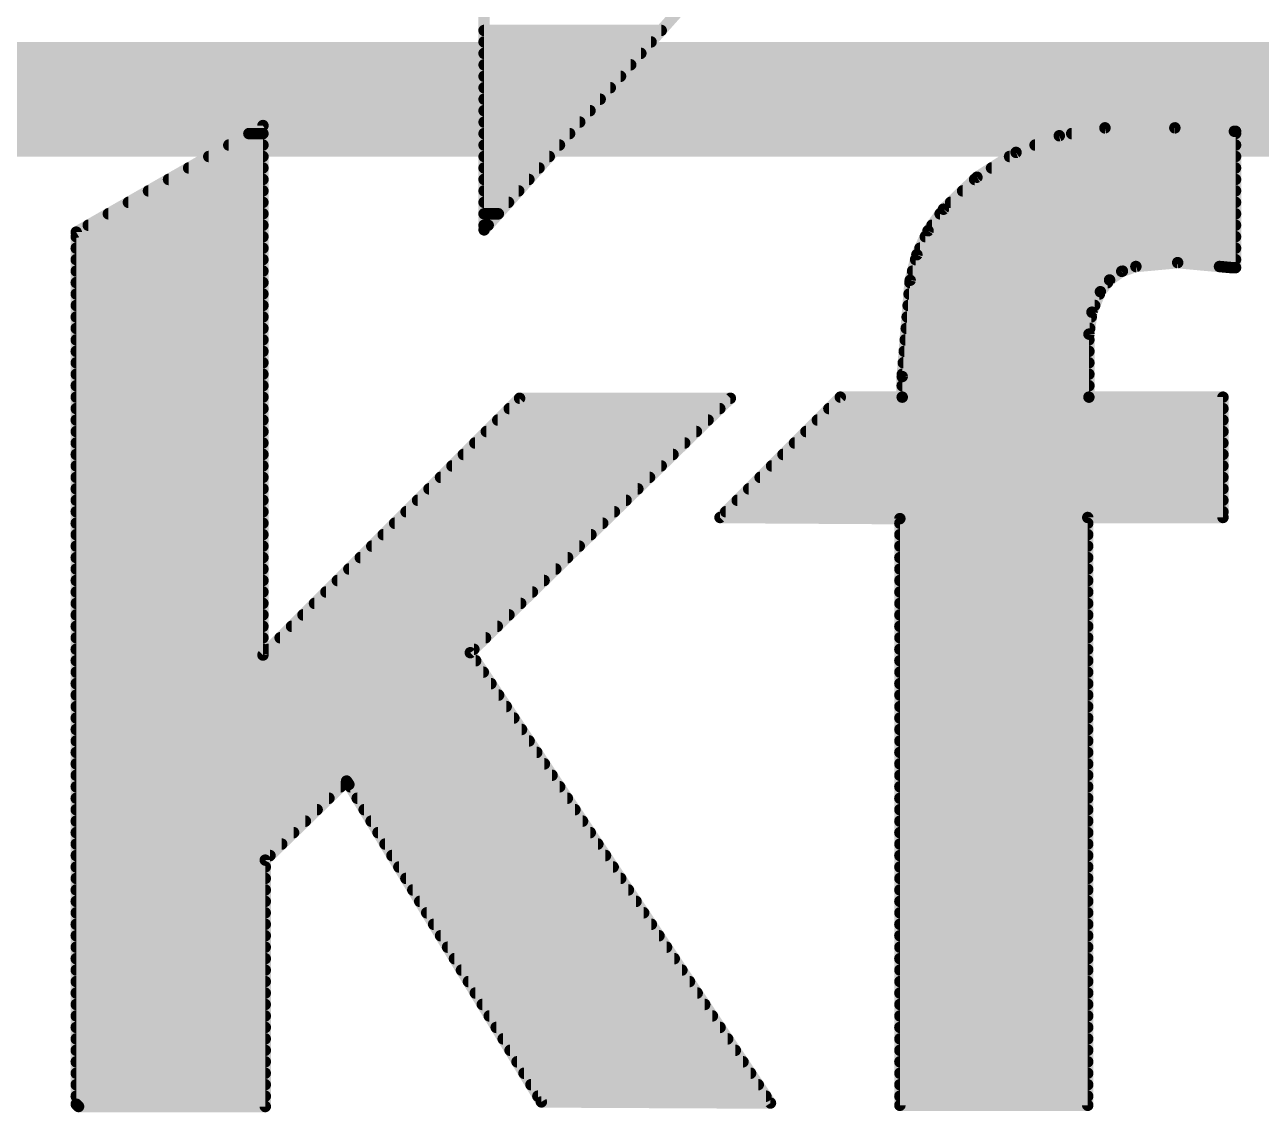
# Model space of a CAD drawing. Extents: x -28 to 79, y -1 to 63.
# Drawn here: x 31.085 to 33.826, y 24.425 to 26.835 of the extents above; entities that cross this region are included whole.
import ezdxf

# ---------------------------------------------------------------- set-up
doc = ezdxf.new("R2010")
doc.units = 0
doc.layers.add('16', color=132, linetype='CONTINUOUS')
doc.layers.add('21', color=41, linetype='CONTINUOUS')

msp = doc.modelspace()

# ---------------------------------------------------------------- linework, layer by layer
at = {"layer": '16', "const_width": 0.254}
msp.add_lwpolyline([(20.32, 26.67), (39.37, 26.67)], dxfattribs=at)
at = {"layer": '21', "const_width": 0.0254}
for points in [[(32.1031, 27.8968), (32.1031, 26.3804)], [(32.1031, 26.3804), (32.5907, 26.9291)], [(32.1031, 26.8224), (32.4959, 26.8224)], [(32.1031, 26.797), (32.4733, 26.797)], [(32.1031, 26.7716), (32.4507, 26.7716)], [(32.1031, 26.7462), (32.4282, 26.7462)], [(32.1031, 26.7208), (32.4056, 26.7208)], [(32.1031, 26.6954), (32.383, 26.6954)], [(32.1031, 26.67), (32.3605, 26.67)], [(32.1031, 26.6446), (32.3379, 26.6446)], [(31.1988, 26.3754), (31.6128, 26.6116)], [(31.6128, 26.6116), (31.6128, 25.4381)], [(32.1031, 26.6192), (32.3153, 26.6192)], [(31.5816, 26.5938), (31.6128, 26.5938)], [(32.1031, 26.5938), (32.2927, 26.5938)], [(33.2826, 26.5521), (33.3785, 26.5891)], [(33.3785, 26.5891), (33.4797, 26.6065)], [(33.406, 26.5938), (33.7693, 26.5938)], [(33.4797, 26.6065), (33.6347, 26.6065)], [(33.6347, 26.6065), (33.7668, 26.5989)], [(33.7668, 26.5989), (33.7693, 26.5989)], [(33.7693, 26.5989), (33.7693, 26.2966)], [(31.5371, 26.5684), (31.6128, 26.5684)], [(32.1031, 26.5684), (32.2702, 26.5684)], [(33.3249, 26.5684), (33.7693, 26.5684)], [(31.4926, 26.543), (31.6128, 26.543)], [(32.1031, 26.543), (32.2476, 26.543)], [(33.1959, 26.4971), (33.2826, 26.5521)], [(33.2682, 26.543), (33.7693, 26.543)], [(31.448, 26.5176), (31.6128, 26.5176)], [(32.1031, 26.5176), (32.225, 26.5176)], [(33.2282, 26.5176), (33.7693, 26.5176)], [(31.4035, 26.4922), (31.6128, 26.4922)], [(32.1031, 26.4922), (32.2024, 26.4922)], [(33.1216, 26.4262), (33.1959, 26.4971)], [(33.1907, 26.4922), (33.7693, 26.4922)], [(31.359, 26.4668), (31.6128, 26.4668)], [(32.1031, 26.4668), (32.1799, 26.4668)], [(33.1641, 26.4668), (33.7693, 26.4668)], [(31.3145, 26.4414), (31.6128, 26.4414)], [(32.1031, 26.4414), (32.1573, 26.4414)], [(33.0876, 26.3785), (33.1216, 26.4262)], [(33.1375, 26.4414), (33.7693, 26.4414)], [(31.2254, 26.3906), (31.6128, 26.3906)], [(31.27, 26.416), (31.6128, 26.416)], [(32.1031, 26.416), (32.1347, 26.416)], [(32.1031, 26.3906), (32.1122, 26.3906)], [(33.0962, 26.3906), (33.7693, 26.3906)], [(33.1143, 26.416), (33.7693, 26.416)], [(31.1988, 24.4424), (31.1988, 26.3754)], [(31.1988, 26.3652), (31.6128, 26.3652)], [(33.0627, 26.3254), (33.0876, 26.3785)], [(33.0814, 26.3652), (33.7693, 26.3652)], [(31.1988, 26.3398), (31.6128, 26.3398)], [(33.0695, 26.3398), (33.7693, 26.3398)], [(31.1988, 26.3144), (31.6128, 26.3144)], [(33.0479, 26.2687), (33.0627, 26.3254)], [(33.0599, 26.3144), (33.7693, 26.3144)], [(31.1988, 26.289), (31.6128, 26.289)], [(33.0532, 26.289), (33.5185, 26.289)], [(33.517, 26.2885), (33.49, 26.2693)], [(33.5483, 26.2992), (33.517, 26.2885)], [(33.641, 26.3078), (33.5483, 26.2992)], [(33.7337, 26.2992), (33.641, 26.3078)], [(33.7617, 26.2966), (33.7337, 26.2992)], [(33.7693, 26.2966), (33.7617, 26.2966)], [(31.1988, 26.2636), (31.6128, 26.2636)], [(33.0302, 26.0553), (33.0479, 26.2687)], [(33.0475, 26.2636), (33.4855, 26.2636)], [(33.49, 26.2693), (33.4696, 26.2433)], [(31.1988, 26.2382), (31.6128, 26.2382)], [(33.0454, 26.2382), (33.4675, 26.2382)], [(33.4696, 26.2433), (33.4508, 26.1979)], [(31.1988, 26.2128), (31.6128, 26.2128)], [(33.0433, 26.2128), (33.457, 26.2128)], [(31.1988, 26.1874), (31.6128, 26.1874)], [(33.0412, 26.1874), (33.4494, 26.1874)], [(33.4508, 26.1979), (33.4442, 26.1493)], [(31.1988, 26.162), (31.6128, 26.162)], [(33.0391, 26.162), (33.4459, 26.162)], [(33.4442, 26.1493), (33.4442, 26.0096)], [(31.1988, 26.1366), (31.6128, 26.1366)], [(33.0369, 26.1366), (33.4442, 26.1366)], [(31.1988, 26.1112), (31.6128, 26.1112)], [(33.0348, 26.1112), (33.4442, 26.1112)], [(31.1988, 26.0858), (31.6128, 26.0858)], [(33.0327, 26.0858), (33.4442, 26.0858)], [(31.1988, 26.0604), (31.6128, 26.0604)], [(31.1988, 26.035), (31.6128, 26.035)], [(33.0302, 26.0096), (33.0302, 26.0553)], [(33.0302, 26.035), (33.4442, 26.035)], [(33.0306, 26.0604), (33.4442, 26.0604)], [(31.1988, 26.0096), (31.6128, 26.0096)], [(31.6128, 25.4381), (32.1818, 26.0071)], [(32.6492, 26.0071), (32.0726, 25.4432)], [(32.1818, 26.0071), (32.6492, 26.0071)], [(32.6263, 25.7429), (32.893, 26.0096)], [(32.893, 26.0096), (33.0302, 26.0096)], [(33.0302, 26.0096), (33.4442, 26.0096)], [(33.4442, 26.0096), (33.7414, 26.0096)], [(33.7414, 26.0096), (33.7414, 25.7429)], [(31.1988, 25.9842), (31.6128, 25.9842)], [(32.1589, 25.9842), (32.6258, 25.9842)], [(32.8676, 25.9842), (33.7414, 25.9842)], [(31.1988, 25.9588), (31.6128, 25.9588)], [(32.1335, 25.9588), (32.5998, 25.9588)], [(32.8422, 25.9588), (33.7414, 25.9588)], [(31.1988, 25.9334), (31.6128, 25.9334)], [(32.1081, 25.9334), (32.5738, 25.9334)], [(32.8168, 25.9334), (33.7414, 25.9334)], [(31.1988, 25.908), (31.6128, 25.908)], [(32.0827, 25.908), (32.5479, 25.908)], [(32.7914, 25.908), (33.7414, 25.908)], [(31.1988, 25.8826), (31.6128, 25.8826)], [(32.0573, 25.8826), (32.5219, 25.8826)], [(32.766, 25.8826), (33.7414, 25.8826)], [(31.1988, 25.8572), (31.6128, 25.8572)], [(32.0319, 25.8572), (32.4959, 25.8572)], [(32.7406, 25.8572), (33.7414, 25.8572)], [(31.1988, 25.8318), (31.6128, 25.8318)], [(32.0065, 25.8318), (32.47, 25.8318)], [(32.7152, 25.8318), (33.7414, 25.8318)], [(31.1988, 25.8064), (31.6128, 25.8064)], [(31.9811, 25.8064), (32.444, 25.8064)], [(32.6898, 25.8064), (33.7414, 25.8064)], [(31.1988, 25.781), (31.6128, 25.781)], [(31.9557, 25.781), (32.418, 25.781)], [(32.6644, 25.781), (33.7414, 25.781)], [(31.1988, 25.7556), (31.6128, 25.7556)], [(31.9303, 25.7556), (32.392, 25.7556)], [(33.0251, 25.7404), (32.6263, 25.7429)], [(32.639, 25.7556), (33.7414, 25.7556)], [(33.0251, 24.4399), (33.0251, 25.7404)], [(33.7414, 25.7429), (33.4416, 25.7429)], [(33.4416, 25.7429), (33.4416, 24.4399)], [(31.1988, 25.7302), (31.6128, 25.7302)], [(31.9049, 25.7302), (32.3661, 25.7302)], [(33.0251, 25.7302), (33.4416, 25.7302)], [(31.1988, 25.7048), (31.6128, 25.7048)], [(31.1988, 25.6794), (31.6128, 25.6794)], [(31.8541, 25.6794), (32.3141, 25.6794)], [(31.8795, 25.7048), (32.3401, 25.7048)], [(33.0251, 25.7048), (33.4416, 25.7048)], [(33.0251, 25.6794), (33.4416, 25.6794)], [(31.1988, 25.654), (31.6128, 25.654)], [(31.8287, 25.654), (32.2882, 25.654)], [(33.0251, 25.654), (33.4416, 25.654)], [(31.1988, 25.6286), (31.6128, 25.6286)], [(31.8033, 25.6286), (32.2622, 25.6286)], [(33.0251, 25.6286), (33.4416, 25.6286)], [(31.1988, 25.6032), (31.6128, 25.6032)], [(31.7779, 25.6032), (32.2362, 25.6032)], [(33.0251, 25.6032), (33.4416, 25.6032)], [(31.1988, 25.5778), (31.6128, 25.5778)], [(31.7525, 25.5778), (32.2102, 25.5778)], [(33.0251, 25.5778), (33.4416, 25.5778)], [(31.1988, 25.5524), (31.6128, 25.5524)], [(31.7271, 25.5524), (32.1843, 25.5524)], [(33.0251, 25.5524), (33.4416, 25.5524)], [(31.1988, 25.527), (31.6128, 25.527)], [(31.7017, 25.527), (32.1583, 25.527)], [(33.0251, 25.527), (33.4416, 25.527)], [(31.1988, 25.5016), (31.6128, 25.5016)], [(31.6763, 25.5016), (32.1323, 25.5016)], [(33.0251, 25.5016), (33.4416, 25.5016)], [(31.1988, 25.4762), (31.6128, 25.4762)], [(31.6509, 25.4762), (32.1063, 25.4762)], [(33.0251, 25.4762), (33.4416, 25.4762)], [(31.1988, 25.4508), (31.6128, 25.4508)], [(31.6255, 25.4508), (32.0804, 25.4508)], [(32.0726, 25.4432), (32.7381, 24.445)], [(33.0251, 25.4508), (33.4416, 25.4508)], [(31.1988, 25.4254), (32.0845, 25.4254)], [(33.0251, 25.4254), (33.4416, 25.4254)], [(31.1988, 25.4), (32.1014, 25.4)], [(33.0251, 25.4), (33.4416, 25.4)], [(31.1988, 25.3746), (32.1183, 25.3746)], [(31.1988, 25.3492), (32.1353, 25.3492)], [(33.0251, 25.3746), (33.4416, 25.3746)], [(33.0251, 25.3492), (33.4416, 25.3492)], [(31.1988, 25.3238), (32.1522, 25.3238)], [(33.0251, 25.3238), (33.4416, 25.3238)], [(31.1988, 25.2984), (32.1691, 25.2984)], [(33.0251, 25.2984), (33.4416, 25.2984)], [(31.1988, 25.273), (32.1861, 25.273)], [(33.0251, 25.273), (33.4416, 25.273)], [(31.1988, 25.2476), (32.203, 25.2476)], [(33.0251, 25.2476), (33.4416, 25.2476)], [(31.1988, 25.2222), (32.2199, 25.2222)], [(33.0251, 25.2222), (33.4416, 25.2222)], [(31.1988, 25.1968), (32.2369, 25.1968)], [(33.0251, 25.1968), (33.4416, 25.1968)], [(31.1988, 25.1714), (32.2538, 25.1714)], [(31.7983, 25.1587), (31.6179, 24.9834)], [(31.8033, 25.1511), (31.7983, 25.1587)], [(33.0251, 25.1714), (33.4416, 25.1714)], [(31.1988, 25.146), (31.7852, 25.146)], [(32.2301, 24.4475), (31.8033, 25.1511)], [(31.8064, 25.146), (32.2707, 25.146)], [(33.0251, 25.146), (33.4416, 25.146)], [(31.1988, 25.1206), (31.7591, 25.1206)], [(31.8218, 25.1206), (32.2877, 25.1206)], [(33.0251, 25.1206), (33.4416, 25.1206)], [(31.1988, 25.0952), (31.733, 25.0952)], [(31.8372, 25.0952), (32.3046, 25.0952)], [(33.0251, 25.0952), (33.4416, 25.0952)], [(31.1988, 25.0698), (31.7068, 25.0698)], [(31.8526, 25.0698), (32.3215, 25.0698)], [(33.0251, 25.0698), (33.4416, 25.0698)], [(31.1988, 25.0444), (31.6807, 25.0444)], [(31.868, 25.0444), (32.3385, 25.0444)], [(33.0251, 25.0444), (33.4416, 25.0444)], [(31.1988, 25.019), (31.6545, 25.019)], [(31.1988, 24.9936), (31.6284, 24.9936)], [(31.8834, 25.019), (32.3554, 25.019)], [(31.8988, 24.9936), (32.3723, 24.9936)], [(33.0251, 25.019), (33.4416, 25.019)], [(33.0251, 24.9936), (33.4416, 24.9936)], [(31.1988, 24.9682), (31.6179, 24.9682)], [(31.6179, 24.9834), (31.6179, 24.4373)], [(31.9142, 24.9682), (32.3893, 24.9682)], [(33.0251, 24.9682), (33.4416, 24.9682)], [(31.1988, 24.9428), (31.6179, 24.9428)], [(31.9297, 24.9428), (32.4062, 24.9428)], [(33.0251, 24.9428), (33.4416, 24.9428)], [(31.1988, 24.9174), (31.6179, 24.9174)], [(31.9451, 24.9174), (32.4231, 24.9174)], [(33.0251, 24.9174), (33.4416, 24.9174)], [(31.1988, 24.892), (31.6179, 24.892)], [(31.9605, 24.892), (32.4401, 24.892)], [(33.0251, 24.892), (33.4416, 24.892)], [(31.1988, 24.8666), (31.6179, 24.8666)], [(31.9759, 24.8666), (32.457, 24.8666)], [(33.0251, 24.8666), (33.4416, 24.8666)], [(31.1988, 24.8412), (31.6179, 24.8412)], [(31.9913, 24.8412), (32.474, 24.8412)], [(33.0251, 24.8412), (33.4416, 24.8412)], [(31.1988, 24.8158), (31.6179, 24.8158)], [(32.0067, 24.8158), (32.4909, 24.8158)], [(33.0251, 24.8158), (33.4416, 24.8158)], [(31.1988, 24.7904), (31.6179, 24.7904)], [(32.0221, 24.7904), (32.5078, 24.7904)], [(33.0251, 24.7904), (33.4416, 24.7904)], [(31.1988, 24.765), (31.6179, 24.765)], [(32.0375, 24.765), (32.5248, 24.765)], [(33.0251, 24.765), (33.4416, 24.765)], [(31.1988, 24.7396), (31.6179, 24.7396)], [(32.0529, 24.7396), (32.5417, 24.7396)], [(33.0251, 24.7396), (33.4416, 24.7396)], [(31.1988, 24.7142), (31.6179, 24.7142)], [(32.0683, 24.7142), (32.5586, 24.7142)], [(33.0251, 24.7142), (33.4416, 24.7142)], [(31.1988, 24.6888), (31.6179, 24.6888)], [(31.1988, 24.6634), (31.6179, 24.6634)], [(32.0837, 24.6888), (32.5756, 24.6888)], [(32.0991, 24.6634), (32.5925, 24.6634)], [(33.0251, 24.6888), (33.4416, 24.6888)], [(33.0251, 24.6634), (33.4416, 24.6634)], [(31.1988, 24.638), (31.6179, 24.638)], [(32.1145, 24.638), (32.6094, 24.638)], [(33.0251, 24.638), (33.4416, 24.638)], [(31.1988, 24.6126), (31.6179, 24.6126)], [(32.13, 24.6126), (32.6264, 24.6126)], [(33.0251, 24.6126), (33.4416, 24.6126)], [(31.1988, 24.5872), (31.6179, 24.5872)], [(32.1454, 24.5872), (32.6433, 24.5872)], [(33.0251, 24.5872), (33.4416, 24.5872)], [(31.1988, 24.5618), (31.6179, 24.5618)], [(32.1608, 24.5618), (32.6602, 24.5618)], [(33.0251, 24.5618), (33.4416, 24.5618)], [(31.1988, 24.5364), (31.6179, 24.5364)], [(32.1762, 24.5364), (32.6772, 24.5364)], [(33.0251, 24.5364), (33.4416, 24.5364)], [(31.1988, 24.511), (31.6179, 24.511)], [(32.1916, 24.511), (32.6941, 24.511)], [(33.0251, 24.511), (33.4416, 24.511)], [(31.1988, 24.4856), (31.6179, 24.4856)], [(32.207, 24.4856), (32.711, 24.4856)], [(33.0251, 24.4856), (33.4416, 24.4856)], [(31.1988, 24.4602), (31.6179, 24.4602)], [(32.2224, 24.4602), (32.728, 24.4602)], [(32.7381, 24.445), (32.2301, 24.4475)], [(33.0251, 24.4602), (33.4416, 24.4602)], [(31.2039, 24.4373), (31.1988, 24.4424)], [(31.6179, 24.4373), (31.2039, 24.4373)], [(33.4416, 24.4399), (33.0251, 24.4399)]]:
    msp.add_lwpolyline(points, dxfattribs=at)
at = {"layer": '21', "const_width": 0.0127}
for points in [[(32.1031, 26.8288, 1), (32.1031, 26.8161)], [(32.4959, 26.8161, 1), (32.4959, 26.8288)], [(32.1031, 26.8034, 1), (32.1031, 26.7906)], [(32.4733, 26.7906, 1), (32.4733, 26.8034)], [(32.1031, 26.778, 1), (32.1031, 26.7653)], [(32.4507, 26.7653, 1), (32.4507, 26.778)], [(32.1031, 26.7526, 1), (32.1031, 26.7399)], [(32.1031, 26.7272, 1), (32.1031, 26.7144)], [(32.4056, 26.7144, 1), (32.4056, 26.7272)], [(32.4282, 26.7399, 1), (32.4282, 26.7526)], [(32.1031, 26.7018, 1), (32.1031, 26.6891)], [(32.383, 26.6891, 1), (32.383, 26.7018)], [(32.1031, 26.6764, 1), (32.1031, 26.6637)], [(32.3605, 26.6637, 1), (32.3605, 26.6764)], [(32.1031, 26.651, 1), (32.1031, 26.6382)], [(32.3379, 26.6382, 1), (32.3379, 26.651)], [(31.6192, 26.6116, 1), (31.6064, 26.6116)], [(31.6159, 26.6061, 1), (31.6097, 26.6171)], [(32.1031, 26.6256, 1), (32.1031, 26.6129)], [(32.3153, 26.6129, 1), (32.3153, 26.6256)], [(31.5816, 26.6002, 1), (31.5816, 26.5875)], [(31.6128, 26.5875, 1), (31.6128, 26.6002)], [(32.1031, 26.6002, 1), (32.1031, 26.5875)], [(32.2927, 26.5875, 1), (32.2927, 26.6002)], [(33.3774, 26.5953, 1), (33.3796, 26.5828)], [(33.3808, 26.5831, 1), (33.3762, 26.595)], [(33.406, 26.6002, 1), (33.406, 26.5875)], [(33.4797, 26.6129, 1), (33.4797, 26.6001)], [(33.4808, 26.6002, 1), (33.4786, 26.6128)], [(33.6351, 26.6128, 1), (33.6343, 26.6002)], [(33.6347, 26.6001, 1), (33.6347, 26.6129)], [(33.7668, 26.6053, 1), (33.7668, 26.5925)], [(33.7756, 26.5989, 1), (33.763, 26.5989)], [(33.7664, 26.5926, 1), (33.7672, 26.6052)], [(33.7693, 26.5925, 1), (33.7693, 26.6053)], [(33.7693, 26.5875, 1), (33.7693, 26.6002)], [(31.5371, 26.5748, 1), (31.5371, 26.562)], [(31.6128, 26.562, 1), (31.6128, 26.5748)], [(32.1031, 26.5748, 1), (32.1031, 26.562)], [(32.2702, 26.562, 1), (32.2702, 26.5748)], [(33.3249, 26.5748, 1), (33.3249, 26.562)], [(33.7693, 26.562, 1), (33.7693, 26.5748)], [(31.4926, 26.5494, 1), (31.4926, 26.5367)], [(31.6128, 26.5367, 1), (31.6128, 26.5494)], [(32.1031, 26.5494, 1), (32.1031, 26.5367)], [(32.2476, 26.5367, 1), (32.2476, 26.5494)], [(33.2682, 26.5494, 1), (33.2682, 26.5367)], [(33.2804, 26.5581, 1), (33.2849, 26.5462)], [(33.286, 26.5468, 1), (33.2792, 26.5575)], [(33.7693, 26.5367, 1), (33.7693, 26.5494)], [(31.448, 26.524, 1), (31.448, 26.5113)], [(31.6128, 26.5113, 1), (31.6128, 26.524)], [(32.1031, 26.524, 1), (32.1031, 26.5113)], [(32.225, 26.5113, 1), (32.225, 26.524)], [(33.2282, 26.524, 1), (33.2282, 26.5113)], [(33.7693, 26.5113, 1), (33.7693, 26.524)], [(31.4035, 26.4986, 1), (31.4035, 26.4858)], [(31.6128, 26.4858, 1), (31.6128, 26.4986)], [(32.1031, 26.4986, 1), (32.1031, 26.4858)], [(32.2024, 26.4858, 1), (32.2024, 26.4986)], [(33.1907, 26.4986, 1), (33.1907, 26.4858)], [(33.1925, 26.5025, 1), (33.1993, 26.4918)], [(33.2003, 26.4925, 1), (33.1915, 26.5017)], [(33.7693, 26.4858, 1), (33.7693, 26.4986)], [(31.359, 26.4732, 1), (31.359, 26.4605)], [(31.6128, 26.4605, 1), (31.6128, 26.4732)], [(32.1031, 26.4732, 1), (32.1031, 26.4605)], [(32.1799, 26.4605, 1), (32.1799, 26.4732)], [(33.1641, 26.4732, 1), (33.1641, 26.4605)], [(33.7693, 26.4605, 1), (33.7693, 26.4732)], [(31.3145, 26.4478, 1), (31.3145, 26.4351)], [(31.6128, 26.4351, 1), (31.6128, 26.4478)], [(32.1031, 26.4478, 1), (32.1031, 26.4351)], [(32.1573, 26.4351, 1), (32.1573, 26.4478)], [(33.1172, 26.4308, 1), (33.126, 26.4216)], [(33.1268, 26.4225, 1), (33.1164, 26.4299)], [(33.1375, 26.4478, 1), (33.1375, 26.4351)], [(33.7693, 26.4351, 1), (33.7693, 26.4478)], [(31.2254, 26.397, 1), (31.2254, 26.3843)], [(31.27, 26.4224, 1), (31.27, 26.4096)], [(31.6128, 26.4096, 1), (31.6128, 26.4224)], [(31.6128, 26.3843, 1), (31.6128, 26.397)], [(32.1031, 26.4224, 1), (32.1031, 26.4096)], [(32.1031, 26.397, 1), (32.1031, 26.3843)], [(32.1122, 26.3843, 1), (32.1122, 26.397)], [(32.1347, 26.4096, 1), (32.1347, 26.4224)], [(33.0962, 26.397, 1), (33.0962, 26.3843)], [(33.1143, 26.4224, 1), (33.1143, 26.4096)], [(33.7693, 26.4096, 1), (33.7693, 26.4224)], [(33.7693, 26.3843, 1), (33.7693, 26.397)], [(31.2052, 26.3754, 1), (31.1925, 26.3754)], [(31.1957, 26.3809, 1), (31.2019, 26.3699)], [(31.1988, 26.3716, 1), (31.1988, 26.3589)], [(31.6128, 26.3589, 1), (31.6128, 26.3716)], [(32.0984, 26.3846, 1), (32.1078, 26.3762)], [(32.0968, 26.3804, 1), (32.1095, 26.3804)], [(33.0814, 26.3716, 1), (33.0814, 26.3589)], [(33.0824, 26.3822, 1), (33.0928, 26.3748)], [(33.0933, 26.3758, 1), (33.0818, 26.3812)], [(33.7693, 26.3589, 1), (33.7693, 26.3716)], [(31.1988, 26.3462, 1), (31.1988, 26.3334)], [(31.6128, 26.3334, 1), (31.6128, 26.3462)], [(33.0695, 26.3462, 1), (33.0695, 26.3334)], [(33.7693, 26.3334, 1), (33.7693, 26.3462)], [(31.1988, 26.3208, 1), (31.1988, 26.3081)], [(31.6128, 26.3081, 1), (31.6128, 26.3208)], [(33.0599, 26.3208, 1), (33.0599, 26.3081)], [(33.057, 26.3281, 1), (33.0685, 26.3227)], [(33.0689, 26.3238, 1), (33.0566, 26.327)], [(33.7693, 26.3081, 1), (33.7693, 26.3208)], [(31.1988, 26.2954, 1), (31.1988, 26.2827)], [(31.6128, 26.2827, 1), (31.6128, 26.2954)], [(33.0532, 26.2954, 1), (33.0532, 26.2827)], [(33.5149, 26.2945, 1), (33.519, 26.2825)], [(33.5207, 26.2833, 1), (33.5133, 26.2937)], [(33.5185, 26.2827, 1), (33.5185, 26.2954)], [(33.5477, 26.3055, 1), (33.5489, 26.2929)], [(33.5504, 26.2932, 1), (33.5462, 26.3052)], [(33.6416, 26.3141, 1), (33.6404, 26.3015)], [(33.6416, 26.3015, 1), (33.6404, 26.3141)], [(33.7343, 26.3055, 1), (33.7331, 26.2929)], [(33.7331, 26.2929, 1), (33.7343, 26.3055)], [(33.7617, 26.303, 1), (33.7617, 26.2903)], [(33.7611, 26.2903, 1), (33.7623, 26.3029)], [(33.763, 26.2966, 1), (33.7756, 26.2966)], [(33.7693, 26.2903, 1), (33.7693, 26.303)], [(31.1988, 26.27, 1), (31.1988, 26.2572)], [(31.6128, 26.2572, 1), (31.6128, 26.27)], [(33.0475, 26.27, 1), (33.0475, 26.2572)], [(33.0542, 26.2682, 1), (33.0416, 26.2692)], [(33.0418, 26.2703, 1), (33.054, 26.2671)], [(33.4863, 26.2745, 1), (33.4937, 26.2642)], [(33.495, 26.2654, 1), (33.485, 26.2733)], [(33.4855, 26.2572, 1), (33.4855, 26.27)], [(31.1988, 26.2446, 1), (31.1988, 26.2319)], [(31.6128, 26.2319, 1), (31.6128, 26.2446)], [(33.0454, 26.2446, 1), (33.0454, 26.2319)], [(33.4646, 26.2472, 1), (33.4746, 26.2394)], [(33.4755, 26.2409, 1), (33.4637, 26.2457)], [(33.4675, 26.2319, 1), (33.4675, 26.2446)], [(31.1988, 26.2192, 1), (31.1988, 26.2065)], [(31.6128, 26.2065, 1), (31.6128, 26.2192)], [(33.0433, 26.2192, 1), (33.0433, 26.2065)], [(33.457, 26.2065, 1), (33.457, 26.2192)], [(31.1988, 26.1938, 1), (31.1988, 26.181)], [(31.6128, 26.181, 1), (31.6128, 26.1938)], [(33.0412, 26.1938, 1), (33.0412, 26.181)], [(33.4571, 26.1971, 1), (33.4445, 26.1988)], [(33.445, 26.2004, 1), (33.4567, 26.1955)], [(33.4494, 26.181, 1), (33.4494, 26.1938)], [(31.1988, 26.1684, 1), (31.1988, 26.1557)], [(31.6128, 26.1557, 1), (31.6128, 26.1684)], [(33.0391, 26.1684, 1), (33.0391, 26.1557)], [(33.4379, 26.1502, 1), (33.4505, 26.1484)], [(33.4505, 26.1493, 1), (33.4379, 26.1493)], [(33.4459, 26.1557, 1), (33.4459, 26.1684)], [(31.1988, 26.143, 1), (31.1988, 26.1303)], [(31.6128, 26.1303, 1), (31.6128, 26.143)], [(33.0369, 26.143, 1), (33.0369, 26.1303)], [(33.4442, 26.1303, 1), (33.4442, 26.143)], [(31.1988, 26.1176, 1), (31.1988, 26.1048)], [(31.6128, 26.1048, 1), (31.6128, 26.1176)], [(33.0348, 26.1176, 1), (33.0348, 26.1048)], [(33.4442, 26.1048, 1), (33.4442, 26.1176)], [(31.1988, 26.0922, 1), (31.1988, 26.0795)], [(31.6128, 26.0795, 1), (31.6128, 26.0922)], [(33.0327, 26.0922, 1), (33.0327, 26.0795)], [(33.4442, 26.0795, 1), (33.4442, 26.0922)], [(31.1988, 26.0414, 1), (31.1988, 26.0286)], [(31.1988, 26.0668, 1), (31.1988, 26.0541)], [(31.6128, 26.0541, 1), (31.6128, 26.0668)], [(31.6128, 26.0286, 1), (31.6128, 26.0414)], [(33.0365, 26.0553, 1), (33.0239, 26.0553)], [(33.0239, 26.0558, 1), (33.0365, 26.0548)], [(33.0302, 26.0414, 1), (33.0302, 26.0286)], [(33.0306, 26.0668, 1), (33.0306, 26.0541)], [(33.4442, 26.0541, 1), (33.4442, 26.0668)], [(33.4442, 26.0286, 1), (33.4442, 26.0414)], [(31.1988, 26.016, 1), (31.1988, 26.0033)], [(31.6128, 26.0033, 1), (31.6128, 26.016)], [(32.1818, 26.0135, 1), (32.1818, 26.0008)], [(32.1863, 26.0026, 1), (32.1773, 26.0116)], [(32.6536, 26.0026, 1), (32.6448, 26.0116)], [(32.6492, 26.0008, 1), (32.6492, 26.0135)], [(32.893, 26.016, 1), (32.893, 26.0033)], [(32.8975, 26.0051, 1), (32.8885, 26.0141)], [(33.0302, 26.016, 1), (33.0302, 26.0033)], [(33.0302, 26.0033, 1), (33.0302, 26.016)], [(33.4442, 26.016, 1), (33.4442, 26.0033)], [(33.4442, 26.0033, 1), (33.4442, 26.016)], [(33.7477, 26.0096, 1), (33.7351, 26.0096)], [(33.7414, 26.0033, 1), (33.7414, 26.016)], [(31.1988, 25.9906, 1), (31.1988, 25.9779)], [(31.6128, 25.9779, 1), (31.6128, 25.9906)], [(32.1589, 25.9906, 1), (32.1589, 25.9779)], [(32.6258, 25.9779, 1), (32.6258, 25.9906)], [(32.8676, 25.9906, 1), (32.8676, 25.9779)], [(33.0239, 26.0096, 1), (33.0365, 26.0096)], [(33.4379, 26.0096, 1), (33.4505, 26.0096)], [(33.7414, 25.9779, 1), (33.7414, 25.9906)], [(31.1988, 25.9652, 1), (31.1988, 25.9524)], [(31.6128, 25.9524, 1), (31.6128, 25.9652)], [(32.1335, 25.9652, 1), (32.1335, 25.9524)], [(32.5998, 25.9524, 1), (32.5998, 25.9652)], [(32.8422, 25.9652, 1), (32.8422, 25.9524)], [(33.7414, 25.9524, 1), (33.7414, 25.9652)], [(31.1988, 25.9398, 1), (31.1988, 25.9271)], [(31.6128, 25.9271, 1), (31.6128, 25.9398)], [(32.1081, 25.9398, 1), (32.1081, 25.9271)], [(32.5738, 25.9271, 1), (32.5738, 25.9398)], [(32.8168, 25.9398, 1), (32.8168, 25.9271)], [(33.7414, 25.9271, 1), (33.7414, 25.9398)], [(31.1988, 25.9144, 1), (31.1988, 25.9017)], [(31.6128, 25.9017, 1), (31.6128, 25.9144)], [(32.0827, 25.9144, 1), (32.0827, 25.9017)], [(32.5479, 25.9017, 1), (32.5479, 25.9144)], [(32.7914, 25.9144, 1), (32.7914, 25.9017)], [(33.7414, 25.9017, 1), (33.7414, 25.9144)], [(31.1988, 25.889, 1), (31.1988, 25.8762)], [(31.6128, 25.8762, 1), (31.6128, 25.889)], [(32.0573, 25.889, 1), (32.0573, 25.8762)], [(32.5219, 25.8762, 1), (32.5219, 25.889)], [(32.766, 25.889, 1), (32.766, 25.8762)], [(33.7414, 25.8762, 1), (33.7414, 25.889)], [(31.1988, 25.8636, 1), (31.1988, 25.8509)], [(31.6128, 25.8509, 1), (31.6128, 25.8636)], [(32.0319, 25.8636, 1), (32.0319, 25.8509)], [(32.4959, 25.8509, 1), (32.4959, 25.8636)], [(32.7406, 25.8636, 1), (32.7406, 25.8509)], [(33.7414, 25.8509, 1), (33.7414, 25.8636)], [(31.1988, 25.8382, 1), (31.1988, 25.8255)], [(31.6128, 25.8255, 1), (31.6128, 25.8382)], [(32.0065, 25.8382, 1), (32.0065, 25.8255)], [(32.47, 25.8255, 1), (32.47, 25.8382)], [(32.7152, 25.8382, 1), (32.7152, 25.8255)], [(33.7414, 25.8255, 1), (33.7414, 25.8382)], [(31.1988, 25.8128, 1), (31.1988, 25.8)], [(31.6128, 25.8, 1), (31.6128, 25.8128)], [(31.9811, 25.8128, 1), (31.9811, 25.8)], [(32.444, 25.8, 1), (32.444, 25.8128)], [(32.6898, 25.8128, 1), (32.6898, 25.8)], [(33.7414, 25.8, 1), (33.7414, 25.8128)], [(31.1988, 25.7874, 1), (31.1988, 25.7747)], [(31.6128, 25.7747, 1), (31.6128, 25.7874)], [(31.9557, 25.7874, 1), (31.9557, 25.7747)], [(32.418, 25.7747, 1), (32.418, 25.7874)], [(32.6644, 25.7874, 1), (32.6644, 25.7747)], [(33.7414, 25.7747, 1), (33.7414, 25.7874)], [(31.1988, 25.762, 1), (31.1988, 25.7492)], [(31.6128, 25.7492, 1), (31.6128, 25.762)], [(31.9303, 25.762, 1), (31.9303, 25.7492)], [(32.392, 25.7492, 1), (32.392, 25.762)], [(32.6218, 25.7474, 1), (32.6308, 25.7384)], [(32.6263, 25.7492, 1), (32.6263, 25.7366)], [(32.639, 25.762, 1), (32.639, 25.7492)], [(33.0314, 25.7404, 1), (33.0188, 25.7404)], [(33.0251, 25.7341, 1), (33.0251, 25.7467)], [(33.4416, 25.7493, 1), (33.4416, 25.7366)], [(33.4479, 25.7429, 1), (33.4353, 25.7429)], [(33.7351, 25.7429, 1), (33.7477, 25.7429)], [(33.7414, 25.7492, 1), (33.7414, 25.762)], [(33.7414, 25.7366, 1), (33.7414, 25.7493)], [(31.1988, 25.7366, 1), (31.1988, 25.7238)], [(31.6128, 25.7238, 1), (31.6128, 25.7366)], [(31.9049, 25.7366, 1), (31.9049, 25.7238)], [(32.3661, 25.7238, 1), (32.3661, 25.7366)], [(33.0251, 25.7366, 1), (33.0251, 25.7238)], [(33.4416, 25.7238, 1), (33.4416, 25.7366)], [(31.1988, 25.6858, 1), (31.1988, 25.673)], [(31.1988, 25.7112, 1), (31.1988, 25.6985)], [(31.6128, 25.6985, 1), (31.6128, 25.7112)], [(31.6128, 25.673, 1), (31.6128, 25.6858)], [(31.8541, 25.6858, 1), (31.8541, 25.673)], [(31.8795, 25.7112, 1), (31.8795, 25.6985)], [(32.3141, 25.673, 1), (32.3141, 25.6858)], [(32.3401, 25.6985, 1), (32.3401, 25.7112)], [(33.0251, 25.7112, 1), (33.0251, 25.6985)], [(33.0251, 25.6858, 1), (33.0251, 25.673)], [(33.4416, 25.6985, 1), (33.4416, 25.7112)], [(33.4416, 25.673, 1), (33.4416, 25.6858)], [(31.1988, 25.6604, 1), (31.1988, 25.6476)], [(31.6128, 25.6476, 1), (31.6128, 25.6604)], [(31.8287, 25.6604, 1), (31.8287, 25.6476)], [(32.2882, 25.6476, 1), (32.2882, 25.6604)], [(33.0251, 25.6604, 1), (33.0251, 25.6476)], [(33.4416, 25.6476, 1), (33.4416, 25.6604)], [(31.1988, 25.635, 1), (31.1988, 25.6223)], [(31.6128, 25.6223, 1), (31.6128, 25.635)], [(31.8033, 25.635, 1), (31.8033, 25.6223)], [(32.2622, 25.6223, 1), (32.2622, 25.635)], [(33.0251, 25.635, 1), (33.0251, 25.6223)], [(33.4416, 25.6223, 1), (33.4416, 25.635)], [(31.1988, 25.6096, 1), (31.1988, 25.5968)], [(31.6128, 25.5968, 1), (31.6128, 25.6096)], [(31.7779, 25.6096, 1), (31.7779, 25.5968)], [(32.2362, 25.5968, 1), (32.2362, 25.6096)], [(33.0251, 25.6096, 1), (33.0251, 25.5968)], [(33.4416, 25.5968, 1), (33.4416, 25.6096)], [(31.1988, 25.5842, 1), (31.1988, 25.5714)], [(31.6128, 25.5714, 1), (31.6128, 25.5842)], [(31.7525, 25.5842, 1), (31.7525, 25.5714)], [(32.2102, 25.5714, 1), (32.2102, 25.5842)], [(33.0251, 25.5842, 1), (33.0251, 25.5714)], [(33.4416, 25.5714, 1), (33.4416, 25.5842)], [(31.1988, 25.5588, 1), (31.1988, 25.5461)], [(31.6128, 25.5461, 1), (31.6128, 25.5588)], [(31.7271, 25.5588, 1), (31.7271, 25.5461)], [(32.1843, 25.5461, 1), (32.1843, 25.5588)], [(33.0251, 25.5588, 1), (33.0251, 25.5461)], [(33.4416, 25.5461, 1), (33.4416, 25.5588)], [(31.1988, 25.5334, 1), (31.1988, 25.5206)], [(31.6128, 25.5206, 1), (31.6128, 25.5334)], [(31.7017, 25.5334, 1), (31.7017, 25.5206)], [(32.1583, 25.5206, 1), (32.1583, 25.5334)], [(33.0251, 25.5334, 1), (33.0251, 25.5206)], [(33.4416, 25.5206, 1), (33.4416, 25.5334)], [(31.1988, 25.508, 1), (31.1988, 25.4952)], [(31.6128, 25.4952, 1), (31.6128, 25.508)], [(31.6763, 25.508, 1), (31.6763, 25.4952)], [(32.1323, 25.4952, 1), (32.1323, 25.508)], [(33.0251, 25.508, 1), (33.0251, 25.4952)], [(33.4416, 25.4952, 1), (33.4416, 25.508)], [(31.1988, 25.4826, 1), (31.1988, 25.4699)], [(31.6128, 25.4699, 1), (31.6128, 25.4826)], [(31.6509, 25.4826, 1), (31.6509, 25.4699)], [(32.1063, 25.4699, 1), (32.1063, 25.4826)], [(33.0251, 25.4826, 1), (33.0251, 25.4699)], [(33.4416, 25.4699, 1), (33.4416, 25.4826)], [(31.1988, 25.4572, 1), (31.1988, 25.4444)], [(31.6064, 25.4381, 1), (31.6192, 25.4381)], [(31.6083, 25.4426, 1), (31.6173, 25.4336)], [(31.6128, 25.4444, 1), (31.6128, 25.4572)], [(31.6255, 25.4572, 1), (31.6255, 25.4444)], [(32.0779, 25.4467, 1), (32.0673, 25.4397)], [(32.0682, 25.4477, 1), (32.077, 25.4387)], [(32.0804, 25.4444, 1), (32.0804, 25.4572)], [(33.0251, 25.4572, 1), (33.0251, 25.4444)], [(33.4416, 25.4444, 1), (33.4416, 25.4572)], [(31.1988, 25.4318, 1), (31.1988, 25.419)], [(32.0845, 25.419, 1), (32.0845, 25.4318)], [(33.0251, 25.4318, 1), (33.0251, 25.419)], [(33.4416, 25.419, 1), (33.4416, 25.4318)], [(31.1988, 25.4064, 1), (31.1988, 25.3937)], [(32.1014, 25.3937, 1), (32.1014, 25.4064)], [(33.0251, 25.4064, 1), (33.0251, 25.3937)], [(33.4416, 25.3937, 1), (33.4416, 25.4064)], [(31.1988, 25.381, 1), (31.1988, 25.3682)], [(31.1988, 25.3556, 1), (31.1988, 25.3428)], [(32.1183, 25.3682, 1), (32.1183, 25.381)], [(32.1353, 25.3428, 1), (32.1353, 25.3556)], [(33.0251, 25.381, 1), (33.0251, 25.3682)], [(33.0251, 25.3556, 1), (33.0251, 25.3428)], [(33.4416, 25.3682, 1), (33.4416, 25.381)], [(33.4416, 25.3428, 1), (33.4416, 25.3556)], [(31.1988, 25.3302, 1), (31.1988, 25.3175)], [(32.1522, 25.3175, 1), (32.1522, 25.3302)], [(33.0251, 25.3302, 1), (33.0251, 25.3175)], [(33.4416, 25.3175, 1), (33.4416, 25.3302)], [(31.1988, 25.3048, 1), (31.1988, 25.292)], [(32.1691, 25.292, 1), (32.1691, 25.3048)], [(33.0251, 25.3048, 1), (33.0251, 25.292)], [(33.4416, 25.292, 1), (33.4416, 25.3048)], [(31.1988, 25.2794, 1), (31.1988, 25.2666)], [(32.1861, 25.2666, 1), (32.1861, 25.2794)], [(33.0251, 25.2794, 1), (33.0251, 25.2666)], [(33.4416, 25.2666, 1), (33.4416, 25.2794)], [(31.1988, 25.254, 1), (31.1988, 25.2413)], [(32.203, 25.2413, 1), (32.203, 25.254)], [(33.0251, 25.254, 1), (33.0251, 25.2413)], [(33.4416, 25.2413, 1), (33.4416, 25.254)], [(31.1988, 25.2286, 1), (31.1988, 25.2158)], [(32.2199, 25.2158, 1), (32.2199, 25.2286)], [(33.0251, 25.2286, 1), (33.0251, 25.2158)], [(33.4416, 25.2158, 1), (33.4416, 25.2286)], [(31.1988, 25.2032, 1), (31.1988, 25.1904)], [(32.2369, 25.1904, 1), (32.2369, 25.2032)], [(33.0251, 25.2032, 1), (33.0251, 25.1904)], [(33.4416, 25.1904, 1), (33.4416, 25.2032)], [(31.1988, 25.1778, 1), (31.1988, 25.1651)], [(31.8036, 25.1622, 1), (31.793, 25.1552)], [(31.8027, 25.1541, 1), (31.7939, 25.1633)], [(32.2538, 25.1651, 1), (32.2538, 25.1778)], [(33.0251, 25.1778, 1), (33.0251, 25.1651)], [(33.4416, 25.1651, 1), (33.4416, 25.1778)], [(31.1988, 25.1524, 1), (31.1988, 25.1396)], [(31.7852, 25.1396, 1), (31.7852, 25.1524)], [(31.8087, 25.1544, 1), (31.7979, 25.1478)], [(31.798, 25.1476, 1), (31.8086, 25.1546)], [(31.8064, 25.1524, 1), (31.8064, 25.1396)], [(32.2707, 25.1396, 1), (32.2707, 25.1524)], [(33.0251, 25.1524, 1), (33.0251, 25.1396)], [(33.4416, 25.1396, 1), (33.4416, 25.1524)], [(31.1988, 25.127, 1), (31.1988, 25.1142)], [(31.7591, 25.1142, 1), (31.7591, 25.127)], [(31.8218, 25.127, 1), (31.8218, 25.1142)], [(32.2877, 25.1142, 1), (32.2877, 25.127)], [(33.0251, 25.127, 1), (33.0251, 25.1142)], [(33.4416, 25.1142, 1), (33.4416, 25.127)], [(31.1988, 25.1016, 1), (31.1988, 25.0889)], [(31.733, 25.0889, 1), (31.733, 25.1016)], [(31.8372, 25.1016, 1), (31.8372, 25.0889)], [(32.3046, 25.0889, 1), (32.3046, 25.1016)], [(33.0251, 25.1016, 1), (33.0251, 25.0889)], [(33.4416, 25.0889, 1), (33.4416, 25.1016)], [(31.1988, 25.0762, 1), (31.1988, 25.0634)], [(31.7068, 25.0634, 1), (31.7068, 25.0762)], [(31.8526, 25.0762, 1), (31.8526, 25.0634)], [(32.3215, 25.0634, 1), (32.3215, 25.0762)], [(33.0251, 25.0762, 1), (33.0251, 25.0634)], [(33.4416, 25.0634, 1), (33.4416, 25.0762)], [(31.1988, 25.0508, 1), (31.1988, 25.038)], [(31.6807, 25.038, 1), (31.6807, 25.0508)], [(31.868, 25.0508, 1), (31.868, 25.038)], [(32.3385, 25.038, 1), (32.3385, 25.0508)], [(33.0251, 25.0508, 1), (33.0251, 25.038)], [(33.4416, 25.038, 1), (33.4416, 25.0508)], [(31.1988, 25, 1), (31.1988, 24.9872)], [(31.1988, 25.0254, 1), (31.1988, 25.0127)], [(31.6284, 24.9872, 1), (31.6284, 25)], [(31.6545, 25.0127, 1), (31.6545, 25.0254)], [(31.8834, 25.0254, 1), (31.8834, 25.0127)], [(31.8988, 25, 1), (31.8988, 24.9872)], [(32.3554, 25.0127, 1), (32.3554, 25.0254)], [(32.3723, 24.9872, 1), (32.3723, 25)], [(33.0251, 25.0254, 1), (33.0251, 25.0127)], [(33.0251, 25, 1), (33.0251, 24.9872)], [(33.4416, 25.0127, 1), (33.4416, 25.0254)], [(33.4416, 24.9872, 1), (33.4416, 25)], [(31.1988, 24.9746, 1), (31.1988, 24.9618)], [(31.6243, 24.9834, 1), (31.6116, 24.9834)], [(31.6135, 24.988, 1), (31.6223, 24.9788)], [(31.6179, 24.9618, 1), (31.6179, 24.9746)], [(31.9142, 24.9746, 1), (31.9142, 24.9618)], [(32.3893, 24.9618, 1), (32.3893, 24.9746)], [(33.0251, 24.9746, 1), (33.0251, 24.9618)], [(33.4416, 24.9618, 1), (33.4416, 24.9746)], [(31.1988, 24.9492, 1), (31.1988, 24.9365)], [(31.6179, 24.9365, 1), (31.6179, 24.9492)], [(31.9297, 24.9492, 1), (31.9297, 24.9365)], [(32.4062, 24.9365, 1), (32.4062, 24.9492)], [(33.0251, 24.9492, 1), (33.0251, 24.9365)], [(33.4416, 24.9365, 1), (33.4416, 24.9492)], [(31.1988, 24.9238, 1), (31.1988, 24.911)], [(31.6179, 24.911, 1), (31.6179, 24.9238)], [(31.9451, 24.9238, 1), (31.9451, 24.911)], [(32.4231, 24.911, 1), (32.4231, 24.9238)], [(33.0251, 24.9238, 1), (33.0251, 24.911)], [(33.4416, 24.911, 1), (33.4416, 24.9238)], [(31.1988, 24.8984, 1), (31.1988, 24.8856)], [(31.6179, 24.8856, 1), (31.6179, 24.8984)], [(31.9605, 24.8984, 1), (31.9605, 24.8856)], [(32.4401, 24.8856, 1), (32.4401, 24.8984)], [(33.0251, 24.8984, 1), (33.0251, 24.8856)], [(33.4416, 24.8856, 1), (33.4416, 24.8984)], [(31.1988, 24.873, 1), (31.1988, 24.8603)], [(31.6179, 24.8603, 1), (31.6179, 24.873)], [(31.9759, 24.873, 1), (31.9759, 24.8603)], [(32.457, 24.8603, 1), (32.457, 24.873)], [(33.0251, 24.873, 1), (33.0251, 24.8603)], [(33.4416, 24.8603, 1), (33.4416, 24.873)], [(31.1988, 24.8476, 1), (31.1988, 24.8348)], [(31.6179, 24.8348, 1), (31.6179, 24.8476)], [(31.9913, 24.8476, 1), (31.9913, 24.8348)], [(32.474, 24.8348, 1), (32.474, 24.8476)], [(33.0251, 24.8476, 1), (33.0251, 24.8348)], [(33.4416, 24.8348, 1), (33.4416, 24.8476)], [(31.1988, 24.8222, 1), (31.1988, 24.8094)], [(31.6179, 24.8094, 1), (31.6179, 24.8222)], [(32.0067, 24.8222, 1), (32.0067, 24.8094)], [(32.4909, 24.8094, 1), (32.4909, 24.8222)], [(33.0251, 24.8222, 1), (33.0251, 24.8094)], [(33.4416, 24.8094, 1), (33.4416, 24.8222)], [(31.1988, 24.7968, 1), (31.1988, 24.7841)], [(31.6179, 24.7841, 1), (31.6179, 24.7968)], [(32.0221, 24.7968, 1), (32.0221, 24.7841)], [(32.5078, 24.7841, 1), (32.5078, 24.7968)], [(33.0251, 24.7968, 1), (33.0251, 24.7841)], [(33.4416, 24.7841, 1), (33.4416, 24.7968)], [(31.1988, 24.7714, 1), (31.1988, 24.7586)], [(31.6179, 24.7586, 1), (31.6179, 24.7714)], [(32.0375, 24.7714, 1), (32.0375, 24.7586)], [(32.5248, 24.7586, 1), (32.5248, 24.7714)], [(33.0251, 24.7714, 1), (33.0251, 24.7586)], [(33.4416, 24.7586, 1), (33.4416, 24.7714)], [(31.1988, 24.746, 1), (31.1988, 24.7333)], [(31.6179, 24.7333, 1), (31.6179, 24.746)], [(32.0529, 24.746, 1), (32.0529, 24.7333)], [(32.5417, 24.7333, 1), (32.5417, 24.746)], [(33.0251, 24.746, 1), (33.0251, 24.7333)], [(33.4416, 24.7333, 1), (33.4416, 24.746)], [(31.1988, 24.7206, 1), (31.1988, 24.7079)], [(31.6179, 24.7079, 1), (31.6179, 24.7206)], [(32.0683, 24.7206, 1), (32.0683, 24.7079)], [(32.5586, 24.7079, 1), (32.5586, 24.7206)], [(33.0251, 24.7206, 1), (33.0251, 24.7079)], [(33.4416, 24.7079, 1), (33.4416, 24.7206)], [(31.1988, 24.6952, 1), (31.1988, 24.6824)], [(31.1988, 24.6698, 1), (31.1988, 24.6571)], [(31.6179, 24.6824, 1), (31.6179, 24.6952)], [(31.6179, 24.6571, 1), (31.6179, 24.6698)], [(32.0837, 24.6952, 1), (32.0837, 24.6824)], [(32.0991, 24.6698, 1), (32.0991, 24.6571)], [(32.5756, 24.6824, 1), (32.5756, 24.6952)], [(32.5925, 24.6571, 1), (32.5925, 24.6698)], [(33.0251, 24.6952, 1), (33.0251, 24.6824)], [(33.0251, 24.6698, 1), (33.0251, 24.6571)], [(33.4416, 24.6824, 1), (33.4416, 24.6952)], [(33.4416, 24.6571, 1), (33.4416, 24.6698)], [(31.1988, 24.6444, 1), (31.1988, 24.6317)], [(31.6179, 24.6317, 1), (31.6179, 24.6444)], [(32.1145, 24.6444, 1), (32.1145, 24.6317)], [(32.6094, 24.6317, 1), (32.6094, 24.6444)], [(33.0251, 24.6444, 1), (33.0251, 24.6317)], [(33.4416, 24.6317, 1), (33.4416, 24.6444)], [(31.1988, 24.619, 1), (31.1988, 24.6062)], [(31.6179, 24.6062, 1), (31.6179, 24.619)], [(32.13, 24.619, 1), (32.13, 24.6062)], [(32.6264, 24.6062, 1), (32.6264, 24.619)], [(33.0251, 24.619, 1), (33.0251, 24.6062)], [(33.4416, 24.6062, 1), (33.4416, 24.619)], [(31.1988, 24.5936, 1), (31.1988, 24.5809)], [(31.6179, 24.5809, 1), (31.6179, 24.5936)], [(32.1454, 24.5936, 1), (32.1454, 24.5809)], [(32.6433, 24.5809, 1), (32.6433, 24.5936)], [(33.0251, 24.5936, 1), (33.0251, 24.5809)], [(33.4416, 24.5809, 1), (33.4416, 24.5936)], [(31.1988, 24.5682, 1), (31.1988, 24.5555)], [(31.6179, 24.5555, 1), (31.6179, 24.5682)], [(32.1608, 24.5682, 1), (32.1608, 24.5555)], [(32.6602, 24.5555, 1), (32.6602, 24.5682)], [(33.0251, 24.5682, 1), (33.0251, 24.5555)], [(33.4416, 24.5555, 1), (33.4416, 24.5682)], [(31.1988, 24.5428, 1), (31.1988, 24.53)], [(31.6179, 24.53, 1), (31.6179, 24.5428)], [(32.1762, 24.5428, 1), (32.1762, 24.53)], [(32.6772, 24.53, 1), (32.6772, 24.5428)], [(33.0251, 24.5428, 1), (33.0251, 24.53)], [(33.4416, 24.53, 1), (33.4416, 24.5428)], [(31.1988, 24.5174, 1), (31.1988, 24.5047)], [(31.6179, 24.5047, 1), (31.6179, 24.5174)], [(32.1916, 24.5174, 1), (32.1916, 24.5047)], [(32.6941, 24.5047, 1), (32.6941, 24.5174)], [(33.0251, 24.5174, 1), (33.0251, 24.5047)], [(33.4416, 24.5047, 1), (33.4416, 24.5174)], [(31.1988, 24.492, 1), (31.1988, 24.4793)], [(31.6179, 24.4793, 1), (31.6179, 24.492)], [(32.207, 24.492, 1), (32.207, 24.4793)], [(32.711, 24.4793, 1), (32.711, 24.492)], [(33.0251, 24.492, 1), (33.0251, 24.4793)], [(33.4416, 24.4793, 1), (33.4416, 24.492)], [(31.1988, 24.4666, 1), (31.1988, 24.4538)], [(31.6179, 24.4538, 1), (31.6179, 24.4666)], [(32.2224, 24.4666, 1), (32.2224, 24.4538)], [(32.2301, 24.4538, 1), (32.2301, 24.4412)], [(32.2247, 24.4442, 1), (32.2355, 24.4508)], [(32.728, 24.4538, 1), (32.728, 24.4666)], [(32.7381, 24.4387, 1), (32.7381, 24.4513)], [(33.0251, 24.4666, 1), (33.0251, 24.4538)], [(33.4416, 24.4538, 1), (33.4416, 24.4666)], [(31.2033, 24.4469, 1), (31.1943, 24.4379)], [(31.1925, 24.4424, 1), (31.2052, 24.4424)], [(31.2039, 24.4437, 1), (31.2039, 24.4309)], [(31.1994, 24.4328, 1), (31.2084, 24.4418)], [(31.6116, 24.4373, 1), (31.6243, 24.4373)], [(31.6179, 24.4309, 1), (31.6179, 24.4437)], [(32.7328, 24.4415, 1), (32.7434, 24.4485)], [(33.0251, 24.4463, 1), (33.0251, 24.4336)], [(33.0188, 24.4399, 1), (33.0314, 24.4399)], [(33.4353, 24.4399, 1), (33.4479, 24.4399)], [(33.4416, 24.4336, 1), (33.4416, 24.4463)]]:
    msp.add_lwpolyline(points, format="xyb", dxfattribs=at)

doc.saveas('drawing.dxf')
